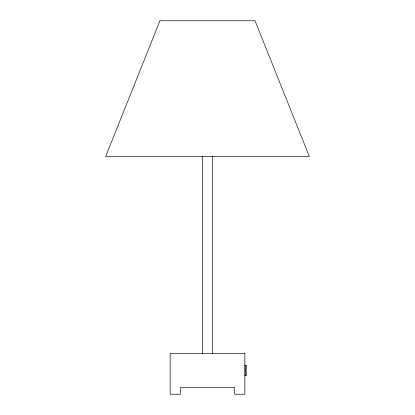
<?xml version="1.0" encoding="UTF-8"?>
<svg xmlns="http://www.w3.org/2000/svg" width="415" height="415" viewBox="0 0 415 415"><rect width="100%" height="100%" fill="white"/><g stroke="black" fill="none" stroke-linecap="round" stroke-linejoin="round"><path stroke-width="0.62" d="M244.85 365.387L245.187 365.387L245.187 375.575L244.85 375.575M245.187 365.729L246.754 365.729A16.979 16.979 0 0 0 246.754 375.238L245.187 375.238M212.594 156.242L212.594 353.502M202.406 156.242L202.406 353.502M159.962 20.75L105.638 156.569L309.362 156.569L255.038 20.75L159.962 20.75M244.85 353.502L170.15 353.502L170.15 394.25L180.338 394.25L180.338 387.46L234.662 387.46L234.662 394.25L244.85 394.25L244.85 353.502"/></g></svg>
